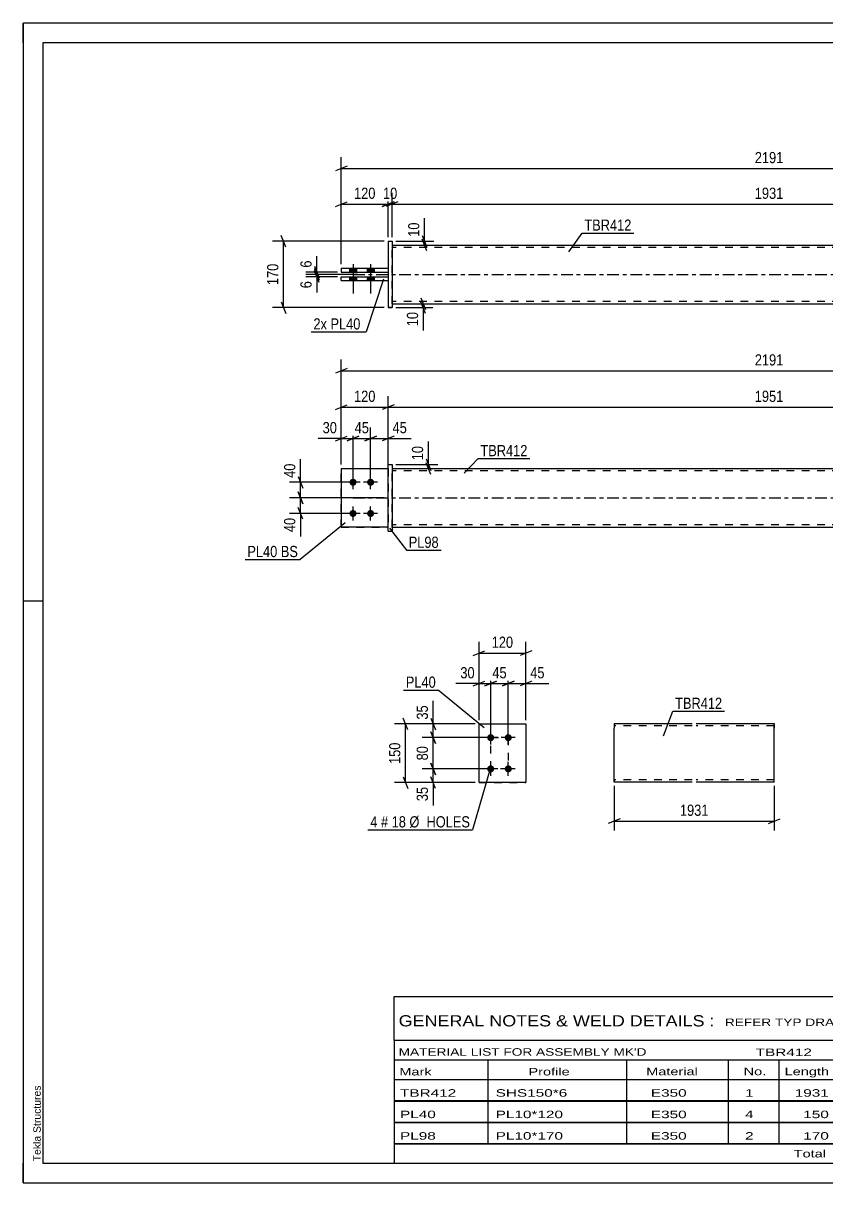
# Model space of a CAD drawing. Header units: millimetres. Extents: x 0 to 420, y 0 to 297.
# Drawn here: x 0 to 205.8, y 0 to 297 of the extents above; entities that cross this region are included whole.
import ezdxf

# ---------------------------------------------------------------- set-up
doc = ezdxf.new("R2010")
doc.units = ezdxf.units.MM
doc.linetypes.add('DXK_LINE_DOT2', pattern=[3.9198, 1.9599, -1.9599])
doc.linetypes.add('DXK_LINE_DOT3', pattern=[5.9187, 2.979, -0.9799, 0.9799, -0.9799])
doc.styles.add('Arial', font='ARIAL.TTF', dxfattribs={"height": 0.2})
doc.styles.add('Arial Narrow', font='ARIALN.TTF', dxfattribs={"height": 0.2})

# ---------------------------------------------------------------- blocks, each defined once
blk = doc.blocks.new('Unknown-580607337-1163')
at = {"color": 5, "linetype": 'Continuous'}
for p, q in [((420, 297), (0, 297)), ((0, 297), (0, 0)), ((0, 292), (0, 297)), ((415, 292), (5, 292)), ((5, 292), (5, 5)), ((5, 149), (0, 149)), ((0, 0), (0, 5)), ((5, 5), (415, 5)), ((0, 0), (420, 0))]:
    blk.add_line(p, q, dxfattribs=at)
at = {"color": 174, "linetype": 'Continuous', "style": 'Arial'}
blk.add_text('Tekla Structures', height=1.9102, rotation=90, dxfattribs=at).set_placement((4.5, 5.5))
blk = doc.blocks.new('Part-580607337-1762 - 1733')
at = {"color": 2, "linetype": 'Continuous'}
for p, q in [((81.47, 182.93), (93.47, 182.93)), ((81.47, 182.93), (81.47, 167.93)), ((93.47, 167.93), (81.47, 167.93)), ((81.47, 167.93), (81.47, 167.93))]:
    blk.add_line(p, q, dxfattribs=at)
at = {"color": 7, "linetype": 'DXK_LINE_DOT2'}
for p, q in [((81.47, 182.93), (93.47, 182.93)), ((93.47, 182.93), (93.47, 182.93)), ((93.47, 182.93), (93.47, 167.93)), ((81.47, 167.93), (93.47, 167.93))]:
    blk.add_line(p, q, dxfattribs=at)
blk = doc.blocks.new('Part-580607337-1754 - 1733')
at = {"color": 2, "linetype": 'Continuous'}
for p, q in [((94.47, 182.93), (287.57, 182.93)), ((94.47, 167.93), (287.57, 167.93))]:
    blk.add_line(p, q, dxfattribs=at)
at = {"color": 7, "linetype": 'DXK_LINE_DOT2'}
for p, q in [((94.47, 167.93), (94.47, 182.93)), ((287.57, 182.33), (94.47, 182.33)), ((287.57, 167.93), (287.57, 182.93)), ((287.57, 168.53), (94.47, 168.53))]:
    blk.add_line(p, q, dxfattribs=at)
at = {"color": 7, "linetype": 'DXK_LINE_DOT3'}
blk.add_line((84.47, 175.43), (297.57, 175.43), dxfattribs=at)
blk = doc.blocks.new('Bolt-580607337-1756 - 1733')
at = {"linetype": 'Continuous'}
for points in [[(84.47, 180.33), (84.66, 180.31), (84.83, 180.25), (85, 180.15), (85.14, 180.03), (85.25, 179.88), (85.32, 179.7), (85.36, 179.52), (85.36, 179.33), (85.32, 179.15), (85.25, 178.98), (85.14, 178.82), (85, 178.7), (84.83, 178.6), (84.66, 178.55), (84.47, 178.53), (84.28, 178.55), (84.1, 178.6), (83.94, 178.7), (83.8, 178.82), (83.69, 178.98), (83.61, 179.15), (83.57, 179.33), (83.57, 179.52), (83.61, 179.7), (83.69, 179.88), (83.8, 180.03), (83.94, 180.15), (84.1, 180.25), (84.28, 180.31)], [(88.97, 180.33), (89.16, 180.31), (89.33, 180.25), (89.5, 180.15), (89.64, 180.03), (89.75, 179.88), (89.82, 179.7), (89.86, 179.52), (89.86, 179.33), (89.82, 179.15), (89.75, 178.98), (89.64, 178.82), (89.5, 178.7), (89.33, 178.6), (89.16, 178.55), (88.97, 178.53), (88.78, 178.55), (88.6, 178.6), (88.44, 178.7), (88.3, 178.82), (88.19, 178.98), (88.11, 179.15), (88.07, 179.33), (88.07, 179.52), (88.11, 179.7), (88.19, 179.88), (88.3, 180.03), (88.44, 180.15), (88.6, 180.25), (88.78, 180.31)], [(84.47, 172.33), (84.66, 172.31), (84.83, 172.25), (85, 172.15), (85.14, 172.03), (85.25, 171.88), (85.32, 171.7), (85.36, 171.52), (85.36, 171.33), (85.32, 171.15), (85.25, 170.98), (85.14, 170.82), (85, 170.7), (84.83, 170.6), (84.66, 170.55), (84.47, 170.53), (84.28, 170.55), (84.1, 170.6), (83.94, 170.7), (83.8, 170.82), (83.69, 170.98), (83.61, 171.15), (83.57, 171.33), (83.57, 171.52), (83.61, 171.7), (83.69, 171.88), (83.8, 172.03), (83.94, 172.15), (84.1, 172.25), (84.28, 172.31)], [(88.97, 172.33), (89.16, 172.31), (89.33, 172.25), (89.5, 172.15), (89.64, 172.03), (89.75, 171.88), (89.82, 171.7), (89.86, 171.52), (89.86, 171.33), (89.82, 171.15), (89.75, 170.98), (89.64, 170.82), (89.5, 170.7), (89.33, 170.6), (89.16, 170.55), (88.97, 170.53), (88.78, 170.55), (88.6, 170.6), (88.44, 170.7), (88.3, 170.82), (88.19, 170.98), (88.11, 171.15), (88.07, 171.33), (88.07, 171.52), (88.11, 171.7), (88.19, 171.88), (88.3, 172.03), (88.44, 172.15), (88.6, 172.25), (88.78, 172.31)]]:
    blk.add_hatch(color=1, dxfattribs=at).paths.add_polyline_path(points)
at = {"color": 1, "linetype": 'Continuous'}
for p, q in [((84.47, 177.63), (84.47, 181.23)), ((88.97, 177.63), (88.97, 181.23)), ((86.27, 179.43), (82.67, 179.43)), ((90.77, 179.43), (87.17, 179.43)), ((84.47, 169.63), (84.47, 173.23)), ((88.97, 169.63), (88.97, 173.23)), ((86.27, 171.43), (82.67, 171.43)), ((90.77, 171.43), (87.17, 171.43))]:
    blk.add_line(p, q, dxfattribs=at)
blk = doc.blocks.new('Part-580607337-1767 - 1733')
at = {"color": 7, "linetype": 'DXK_LINE_DOT2'}
for p, q in [((81.47, 182.93), (93.47, 182.93)), ((81.47, 182.93), (93.47, 182.93)), ((81.47, 167.93), (81.47, 182.93)), ((93.47, 182.93), (93.47, 182.93)), ((93.47, 182.93), (93.47, 167.93)), ((81.47, 167.93), (93.47, 167.93)), ((93.47, 167.93), (81.47, 167.93)), ((81.47, 167.93), (81.47, 167.93))]:
    blk.add_line(p, q, dxfattribs=at)
blk = doc.blocks.new('Part-580607337-1772 - 1733')
at = {"color": 2, "linetype": 'Continuous'}
for p, q in [((93.47, 183.93), (94.47, 183.93)), ((93.47, 183.93), (94.47, 183.93)), ((93.47, 166.93), (93.47, 183.93)), ((94.47, 183.93), (94.47, 183.93)), ((94.47, 183.93), (94.47, 183.93)), ((94.47, 183.93), (94.47, 166.93)), ((93.47, 166.93), (94.47, 166.93))]:
    blk.add_line(p, q, dxfattribs=at)
at = {"color": 7, "linetype": 'DXK_LINE_DOT2'}
blk.add_line((93.47, 166.93), (94.47, 166.93), dxfattribs=at)
blk = doc.blocks.new('Part-580607337-1446 - 1390')
at = {"color": 2, "linetype": 'Continuous'}
for p, q in [((81.47, 234.26), (93.47, 234.26)), ((81.47, 234.26), (93.47, 234.26)), ((81.47, 234.26), (81.47, 233.26)), ((81.47, 233.26), (93.47, 233.26))]:
    blk.add_line(p, q, dxfattribs=at)
at = {"color": 7, "linetype": 'DXK_LINE_DOT2'}
for p, q in [((81.47, 234.26), (81.47, 234.26)), ((81.47, 234.26), (81.47, 234.26)), ((81.47, 233.26), (93.47, 233.26)), ((93.47, 234.26), (93.47, 233.26))]:
    blk.add_line(p, q, dxfattribs=at)
blk = doc.blocks.new('Bolt-580607337-1398 - 1390')
at = {"linetype": 'Continuous'}
for points in [[(83.57, 233.26), (85.37, 233.26), (85.37, 234.26), (83.57, 234.26)], [(83.57, 233.26), (85.37, 233.26), (85.37, 234.26), (83.57, 234.26)], [(83.57, 231.06), (85.37, 231.06), (85.37, 232.06), (83.57, 232.06)], [(83.57, 231.06), (85.37, 231.06), (85.37, 232.06), (83.57, 232.06)], [(88.07, 233.26), (89.87, 233.26), (89.87, 234.26), (88.07, 234.26)], [(88.07, 233.26), (89.87, 233.26), (89.87, 234.26), (88.07, 234.26)], [(88.07, 231.06), (89.87, 231.06), (89.87, 232.06), (88.07, 232.06)], [(88.07, 231.06), (89.87, 231.06), (89.87, 232.06), (88.07, 232.06)]]:
    blk.add_hatch(color=1, dxfattribs=at).paths.add_polyline_path(points)
at = {"color": 1, "linetype": 'Continuous'}
for p, q in [((84.47, 235.26), (84.47, 227.76)), ((84.47, 235.26), (84.47, 227.76)), ((88.97, 235.26), (88.97, 227.76)), ((88.97, 235.26), (88.97, 227.76)), ((83.57, 234.26), (83.57, 233.26)), ((83.57, 234.26), (83.57, 233.26)), ((83.57, 232.06), (83.57, 231.06)), ((83.57, 232.06), (83.57, 231.06)), ((85.37, 234.26), (85.37, 233.26)), ((85.37, 234.26), (85.37, 233.26)), ((85.37, 232.06), (85.37, 231.06)), ((85.37, 232.06), (85.37, 231.06)), ((88.07, 234.26), (88.07, 233.26)), ((88.07, 234.26), (88.07, 233.26)), ((88.07, 232.06), (88.07, 231.06)), ((88.07, 232.06), (88.07, 231.06)), ((89.87, 234.26), (89.87, 233.26)), ((89.87, 234.26), (89.87, 233.26)), ((89.87, 232.06), (89.87, 231.06)), ((89.87, 232.06), (89.87, 231.06))]:
    blk.add_line(p, q, dxfattribs=at)
blk = doc.blocks.new('Part-580607337-1441 - 1390')
at = {"color": 2, "linetype": 'Continuous'}
for p, q in [((81.47, 232.06), (93.47, 232.06)), ((81.47, 232.06), (93.47, 232.06)), ((81.47, 231.06), (81.47, 232.06)), ((81.47, 231.06), (93.47, 231.06))]:
    blk.add_line(p, q, dxfattribs=at)
at = {"color": 7, "linetype": 'DXK_LINE_DOT2'}
for p, q in [((81.47, 232.06), (81.47, 232.06)), ((81.47, 232.06), (81.47, 232.06)), ((93.47, 232.06), (93.47, 231.06)), ((81.47, 231.06), (93.47, 231.06))]:
    blk.add_line(p, q, dxfattribs=at)
blk = doc.blocks.new('Part-580607337-1425 - 1390')
at = {"color": 2, "linetype": 'Continuous'}
for p, q in [((94.47, 240.16), (287.57, 240.16)), ((94.47, 225.16), (287.57, 225.16))]:
    blk.add_line(p, q, dxfattribs=at)
at = {"color": 7, "linetype": 'DXK_LINE_DOT2'}
for p, q in [((94.47, 225.16), (94.47, 240.16)), ((287.57, 239.56), (94.47, 239.56)), ((287.57, 240.16), (287.57, 225.16)), ((287.57, 225.76), (94.47, 225.76))]:
    blk.add_line(p, q, dxfattribs=at)
at = {"color": 7, "linetype": 'DXK_LINE_DOT3'}
blk.add_line((84.47, 232.66), (297.57, 232.66), dxfattribs=at)
blk = doc.blocks.new('Part-580607337-1447 - 1390')
at = {"color": 2, "linetype": 'Continuous'}
for p, q in [((93.47, 241.16), (94.47, 241.16)), ((93.47, 241.16), (94.47, 241.16)), ((93.47, 241.16), (93.47, 224.16)), ((94.47, 241.16), (94.47, 241.16)), ((94.47, 241.16), (94.47, 224.16)), ((94.47, 224.16), (93.47, 224.16))]:
    blk.add_line(p, q, dxfattribs=at)
at = {"color": 7, "linetype": 'DXK_LINE_DOT2'}
for q in [(94.47, 224.16), (93.47, 224.16)]:
    blk.add_line((93.47, 224.16), q, dxfattribs=at)
blk = doc.blocks.new('Part-580607337-2111 - 2104')
at = {"color": 2, "linetype": 'Continuous'}
for p, q in [((116.73, 117.52), (128.73, 117.52)), ((116.73, 102.52), (116.73, 117.52)), ((128.73, 117.52), (128.73, 117.52)), ((128.73, 117.52), (128.73, 102.52)), ((128.73, 102.52), (116.73, 102.52)), ((116.73, 102.52), (116.73, 102.52))]:
    blk.add_line(p, q, dxfattribs=at)
at = {"color": 7, "linetype": 'DXK_LINE_DOT2'}
for p, q in [((116.73, 117.52), (128.73, 117.52)), ((116.73, 102.52), (128.73, 102.52)), ((116.73, 102.52), (116.73, 102.52))]:
    blk.add_line(p, q, dxfattribs=at)
blk = doc.blocks.new('Bolt-580607337-2144 - 2104')
at = {"linetype": 'Continuous'}
for points in [[(119.73, 113.12), (119.54, 113.14), (119.36, 113.19), (119.2, 113.29), (119.06, 113.41), (118.95, 113.57), (118.87, 113.74), (118.83, 113.92), (118.83, 114.11), (118.87, 114.29), (118.95, 114.47), (119.06, 114.62), (119.2, 114.74), (119.36, 114.84), (119.54, 114.9), (119.73, 114.92), (119.91, 114.9), (120.09, 114.84), (120.26, 114.74), (120.4, 114.62), (120.51, 114.47), (120.58, 114.29), (120.62, 114.11), (120.62, 113.92), (120.58, 113.74), (120.51, 113.57), (120.4, 113.41), (120.26, 113.29), (120.09, 113.19), (119.91, 113.14)], [(124.23, 113.12), (124.04, 113.14), (123.86, 113.19), (123.7, 113.29), (123.56, 113.41), (123.45, 113.57), (123.37, 113.74), (123.33, 113.92), (123.33, 114.11), (123.37, 114.29), (123.45, 114.47), (123.56, 114.62), (123.7, 114.74), (123.86, 114.84), (124.04, 114.9), (124.23, 114.92), (124.41, 114.9), (124.59, 114.84), (124.76, 114.74), (124.9, 114.62), (125.01, 114.47), (125.08, 114.29), (125.12, 114.11), (125.12, 113.92), (125.08, 113.74), (125.01, 113.57), (124.9, 113.41), (124.76, 113.29), (124.59, 113.19), (124.41, 113.14)], [(119.73, 105.12), (119.54, 105.14), (119.36, 105.19), (119.2, 105.29), (119.06, 105.41), (118.95, 105.57), (118.87, 105.74), (118.83, 105.92), (118.83, 106.11), (118.87, 106.29), (118.95, 106.47), (119.06, 106.62), (119.2, 106.74), (119.36, 106.84), (119.54, 106.9), (119.73, 106.92), (119.91, 106.9), (120.09, 106.84), (120.26, 106.74), (120.4, 106.62), (120.51, 106.47), (120.58, 106.29), (120.62, 106.11), (120.62, 105.92), (120.58, 105.74), (120.51, 105.57), (120.4, 105.41), (120.26, 105.29), (120.09, 105.19), (119.91, 105.14)], [(124.23, 105.12), (124.04, 105.14), (123.86, 105.19), (123.7, 105.29), (123.56, 105.41), (123.45, 105.57), (123.37, 105.74), (123.33, 105.92), (123.33, 106.11), (123.37, 106.29), (123.45, 106.47), (123.56, 106.62), (123.7, 106.74), (123.86, 106.84), (124.04, 106.9), (124.23, 106.92), (124.41, 106.9), (124.59, 106.84), (124.76, 106.74), (124.9, 106.62), (125.01, 106.47), (125.08, 106.29), (125.12, 106.11), (125.12, 105.92), (125.08, 105.74), (125.01, 105.57), (124.9, 105.41), (124.76, 105.29), (124.59, 105.19), (124.41, 105.14)]]:
    blk.add_hatch(color=1, dxfattribs=at).paths.add_polyline_path(points)
at = {"color": 1, "linetype": 'Continuous'}
for p, q in [((121.53, 114.02), (117.93, 114.02)), ((119.73, 112.22), (119.73, 115.82)), ((126.03, 114.02), (122.43, 114.02)), ((124.23, 112.22), (124.23, 115.82)), ((119.73, 104.22), (119.73, 107.82)), ((124.23, 104.22), (124.23, 107.82)), ((121.53, 106.02), (117.93, 106.02)), ((126.03, 106.02), (122.43, 106.02))]:
    blk.add_line(p, q, dxfattribs=at)
blk = doc.blocks.new('Part-580607337-2299 - 2293')
at = {"color": 2, "linetype": 'Continuous'}
for p, q in [((151.35, 117.64), (151.35, 116.44)), ((151.35, 117.64), (171.35, 117.64)), ((151.35, 103.38), (151.35, 116.44)), ((172.35, 117.64), (192.35, 117.64)), ((192.35, 117.64), (192.35, 117.55)), ((192.35, 117.55), (192.35, 116.44)), ((192.35, 102.64), (192.35, 116.44)), ((151.35, 102.73), (151.35, 103.38)), ((151.35, 102.64), (151.35, 102.73)), ((171.35, 102.64), (151.35, 102.64)), ((192.35, 102.64), (172.35, 102.64))]:
    blk.add_line(p, q, dxfattribs=at)
at = {"color": 7, "linetype": 'DXK_LINE_DOT2'}
for p, q in [((171.35, 117.04), (151.35, 117.04)), ((192.35, 117.04), (172.35, 117.04)), ((192.35, 116.44), (192.35, 117.29)), ((151.35, 103.38), (151.35, 102.99)), ((151.35, 103.24), (151.35, 103.28)), ((171.35, 103.24), (151.35, 103.24)), ((192.35, 103.24), (172.35, 103.24)), ((192.35, 103.24), (192.35, 103.28))]:
    blk.add_line(p, q, dxfattribs=at)
blk = doc.blocks.new('Rectangle-580607337-2254 - 2104')
at = {"color": 1, "linetype": 'DXK_LINE_DOT2'}
blk.add_lwpolyline([(119.73, 114.02), (124.23, 114.02), (124.23, 106.02), (119.73, 106.02), (119.73, 114.02)], close=True, dxfattribs=at)
blk = doc.blocks.new('StraightDimension-580607337-1802 - 1733')
at = {"color": 7, "linetype": 'Continuous'}
for p, q in [((81.47, 183.93), (81.47, 193.48)), ((84.47, 180.43), (84.47, 193.48)), ((79.97, 190.03), (82.97, 191.23)), ((81.47, 190.63), (84.47, 190.63)), ((85.97, 191.23), (82.97, 190.03))]:
    blk.add_line(p, q, dxfattribs=at)
at = {"color": 0}
blk.add_wipeout([(80.94, 191.38), (80.94, 195.58), (76.09, 195.58), (76.09, 191.38)], dxfattribs=at)
at = {"color": 7, "linetype": 'Continuous'}
blk.add_line((81.47, 190.63), (75.56, 190.63), dxfattribs=at)
blk.add_line((81.47, 190.63), (75.56, 190.63), dxfattribs=at)
at = {"color": 3, "style": 'Arial Narrow'}
blk.add_text('30', height=2.863, dxfattribs=at).set_placement((76.69, 191.98))
blk = doc.blocks.new('StraightDimension-580607337-1819 - 1733')
at = {"color": 7, "linetype": 'Continuous'}
for p, q in [((84.47, 180.43), (84.47, 193.48)), ((88.97, 180.43), (88.97, 193.48)), ((82.97, 190.03), (85.97, 191.23)), ((84.47, 190.63), (88.97, 190.63)), ((90.47, 191.23), (87.47, 190.03))]:
    blk.add_line(p, q, dxfattribs=at)
at = {"color": 0}
blk.add_wipeout([(89.15, 191.38), (89.15, 195.58), (84.29, 195.58), (84.29, 191.38)], dxfattribs=at)
at = {"color": 3, "style": 'Arial Narrow'}
blk.add_text('45', height=2.863, dxfattribs=at).set_placement((84.89, 191.98))
blk = doc.blocks.new('StraightDimension-580607337-1793 - 1733')
at = {"color": 7, "linetype": 'Continuous'}
for p, q in [((103.17, 185.43), (104.37, 182.43)), ((104.37, 181.43), (103.17, 184.43)), ((95.47, 183.93), (106.17, 183.93)), ((95.47, 182.93), (106.17, 182.93)), ((103.77, 182.93), (103.77, 183.93))]:
    blk.add_line(p, q, dxfattribs=at)
at = {"color": 0}
blk.add_wipeout([(103.02, 189.31), (98.82, 189.31), (98.82, 184.45), (103.02, 184.45)], dxfattribs=at)
at = {"color": 7, "linetype": 'Continuous'}
blk.add_line((103.77, 183.93), (103.77, 189.83), dxfattribs=at)
blk.add_line((103.77, 183.93), (103.77, 189.83), dxfattribs=at)
at = {"color": 3, "style": 'Arial Narrow'}
blk.add_text('10', height=2.863, rotation=90.0002, dxfattribs=at).set_placement((102.42, 185.05))
blk = doc.blocks.new('StraightDimension-580607337-1832 - 1733')
at = {"color": 7, "linetype": 'Continuous'}
for p, q in [((88.97, 180.43), (88.97, 193.48)), ((93.47, 183.93), (93.47, 193.48)), ((87.47, 190.03), (90.47, 191.23)), ((88.97, 190.63), (93.47, 190.63)), ((94.97, 191.23), (91.97, 190.03))]:
    blk.add_line(p, q, dxfattribs=at)
at = {"color": 0}
blk.add_wipeout([(98.85, 191.38), (98.85, 195.58), (93.99, 195.58), (93.99, 191.38)], dxfattribs=at)
at = {"color": 7, "linetype": 'Continuous'}
blk.add_line((93.47, 190.63), (99.37, 190.63), dxfattribs=at)
blk.add_line((93.47, 190.63), (99.37, 190.63), dxfattribs=at)
at = {"color": 3, "style": 'Arial Narrow'}
blk.add_text('45', height=2.863, dxfattribs=at).set_placement((94.59, 191.98))
blk = doc.blocks.new('StraightDimension-580607337-1849 - 1733')
at = {"color": 7, "linetype": 'Continuous'}
for p, q in [((92.47, 175.43), (68.18, 175.43)), ((70.43, 176.93), (71.63, 173.93)), ((71.03, 171.43), (71.03, 175.43)), ((71.63, 169.93), (70.43, 172.93)), ((83.47, 171.43), (68.18, 171.43))]:
    blk.add_line(p, q, dxfattribs=at)
at = {"color": 0}
blk.add_wipeout([(70.28, 170.9), (66.08, 170.9), (66.08, 166.05), (70.28, 166.05)], dxfattribs=at)
at = {"color": 7, "linetype": 'Continuous'}
blk.add_line((71.03, 171.43), (71.03, 165.52), dxfattribs=at)
blk.add_line((71.03, 171.43), (71.03, 165.52), dxfattribs=at)
at = {"color": 3, "style": 'Arial Narrow'}
blk.add_text('40', height=2.863, rotation=90.0002, dxfattribs=at).set_placement((69.68, 166.65))
blk = doc.blocks.new('StraightDimension-580607337-1858 - 1733')
at = {"color": 7, "linetype": 'Continuous'}
for p, q in [((83.47, 179.43), (68.18, 179.43)), ((70.43, 180.93), (71.63, 177.93)), ((71.03, 175.43), (71.03, 179.43)), ((92.47, 175.43), (68.18, 175.43)), ((71.63, 173.93), (70.43, 176.93))]:
    blk.add_line(p, q, dxfattribs=at)
at = {"color": 0}
blk.add_wipeout([(70.28, 184.81), (66.08, 184.81), (66.08, 179.95), (70.28, 179.95)], dxfattribs=at)
at = {"color": 7, "linetype": 'Continuous'}
blk.add_line((71.03, 179.43), (71.03, 185.33), dxfattribs=at)
blk.add_line((71.03, 179.43), (71.03, 185.33), dxfattribs=at)
at = {"color": 3, "style": 'Arial Narrow'}
blk.add_text('40', height=2.863, rotation=90.0002, dxfattribs=at).set_placement((69.68, 180.55))
blk = doc.blocks.new('StraightDimension-580607337-1868 - 1733')
at = {"color": 7, "linetype": 'Continuous'}
for p, q in [((79.97, 198.06), (82.97, 199.26)), ((81.47, 183.93), (81.47, 201.51)), ((94.97, 199.26), (91.97, 198.06)), ((93.47, 183.93), (93.47, 201.51)), ((81.47, 198.66), (93.47, 198.66))]:
    blk.add_line(p, q, dxfattribs=at)
at = {"color": 0}
blk.add_wipeout([(90.81, 199.41), (90.81, 203.61), (84.13, 203.61), (84.13, 199.41)], dxfattribs=at)
at = {"color": 3, "style": 'Arial Narrow'}
blk.add_text('120', height=2.863, dxfattribs=at).set_placement((84.73, 200.01))
blk = doc.blocks.new('StraightDimension-580607337-1887 - 1733')
at = {"color": 7, "linetype": 'Continuous'}
for p, q in [((94.97, 199.26), (91.97, 198.06)), ((93.47, 183.93), (93.47, 201.51)), ((287.07, 198.06), (290.07, 199.26)), ((288.57, 183.93), (288.57, 201.51)), ((93.47, 198.66), (288.57, 198.66))]:
    blk.add_line(p, q, dxfattribs=at)
at = {"color": 0}
blk.add_wipeout([(195.27, 199.41), (195.27, 203.61), (186.76, 203.61), (186.76, 199.41)], dxfattribs=at)
at = {"color": 3, "style": 'Arial Narrow'}
blk.add_text('1951', height=2.863, dxfattribs=at).set_placement((187.36, 200.01))
blk = doc.blocks.new('StraightDimension-580607337-1945 - 1733')
at = {"color": 7, "linetype": 'Continuous'}
for p, q in [((82.97, 208.58), (79.97, 207.38)), ((81.47, 183.93), (81.47, 210.83)), ((81.47, 207.98), (300.57, 207.98)), ((299.07, 207.38), (302.07, 208.58)), ((300.57, 183.93), (300.57, 210.83))]:
    blk.add_line(p, q, dxfattribs=at)
at = {"color": 0}
blk.add_wipeout([(195.27, 208.73), (195.27, 212.93), (186.76, 212.93), (186.76, 208.73)], dxfattribs=at)
at = {"color": 3, "style": 'Arial Narrow'}
blk.add_text('2191', height=2.863, dxfattribs=at).set_placement((187.36, 209.33))
blk = doc.blocks.new('StraightDimension-580607337-1664 - 1390')
at = {"color": 7, "linetype": 'Continuous'}
for p, q in [((81.47, 235.26), (81.47, 253.51)), ((93.47, 242.16), (93.47, 253.51)), ((79.97, 250.06), (82.97, 251.26)), ((81.47, 250.66), (93.47, 250.66)), ((94.97, 251.26), (91.97, 250.06))]:
    blk.add_line(p, q, dxfattribs=at)
at = {"color": 0}
blk.add_wipeout([(90.81, 251.41), (90.81, 255.61), (84.13, 255.61), (84.13, 251.41)], dxfattribs=at)
at = {"color": 3, "style": 'Arial Narrow'}
blk.add_text('120', height=2.863, dxfattribs=at).set_placement((84.73, 252.01))
blk = doc.blocks.new('StraightDimension-580607337-1654 - 1390')
at = {"color": 7, "linetype": 'Continuous'}
for p, q in [((93.47, 242.16), (93.47, 253.51)), ((94.47, 242.16), (94.47, 253.51)), ((91.97, 250.06), (94.97, 251.26)), ((95.97, 251.26), (92.97, 250.06)), ((93.47, 250.66), (94.47, 250.66))]:
    blk.add_line(p, q, dxfattribs=at)
at = {"color": 0}
blk.add_wipeout([(96.4, 251.41), (96.4, 255.61), (91.54, 255.61), (91.54, 251.41)], dxfattribs=at)
at = {"color": 3, "style": 'Arial Narrow'}
blk.add_text('10', height=2.863, dxfattribs=at).set_placement((92.14, 252.01))
blk = doc.blocks.new('StraightDimension-580607337-1488 - 1390')
at = {"color": 7, "linetype": 'Continuous'}
for p, q in [((101.87, 226.66), (103.07, 223.66)), ((95.47, 225.16), (104.87, 225.16)), ((95.47, 224.16), (104.87, 224.16)), ((103.07, 222.66), (101.87, 225.66)), ((102.47, 224.16), (102.47, 225.16))]:
    blk.add_line(p, q, dxfattribs=at)
at = {"color": 0}
blk.add_wipeout([(101.72, 223.64), (97.52, 223.64), (97.52, 218.78), (101.72, 218.78)], dxfattribs=at)
at = {"color": 7, "linetype": 'Continuous'}
blk.add_line((102.47, 224.16), (102.47, 218.26), dxfattribs=at)
blk.add_line((102.47, 224.16), (102.47, 218.26), dxfattribs=at)
at = {"color": 3, "style": 'Arial Narrow'}
blk.add_text('10', height=2.863, rotation=90.0002, dxfattribs=at).set_placement((101.12, 219.38))
blk = doc.blocks.new('StraightDimension-580607337-1498 - 1390')
at = {"color": 7, "linetype": 'Continuous'}
for p, q in [((95.47, 241.16), (105.2, 241.16)), ((102.2, 242.66), (103.4, 239.66)), ((103.4, 238.66), (102.2, 241.66)), ((102.8, 240.16), (102.8, 241.16)), ((95.47, 240.16), (105.2, 240.16))]:
    blk.add_line(p, q, dxfattribs=at)
at = {"color": 0}
blk.add_wipeout([(102.05, 246.54), (97.85, 246.54), (97.85, 241.69), (102.05, 241.69)], dxfattribs=at)
at = {"color": 7, "linetype": 'Continuous'}
blk.add_line((102.8, 241.16), (102.8, 247.07), dxfattribs=at)
blk.add_line((102.8, 241.16), (102.8, 247.07), dxfattribs=at)
at = {"color": 3, "style": 'Arial Narrow'}
blk.add_text('10', height=2.863, rotation=90.0002, dxfattribs=at).set_placement((101.45, 242.29))
blk = doc.blocks.new('StraightDimension-580607337-1583 - 1390')
at = {"color": 7, "linetype": 'Continuous'}
for p, q in [((85.72, 232.66), (72.35, 232.66)), ((80.47, 232.06), (72.35, 232.06)), ((74.6, 234.16), (75.8, 231.16)), ((75.8, 230.56), (74.6, 233.56)), ((75.2, 232.06), (75.2, 232.66))]:
    blk.add_line(p, q, dxfattribs=at)
at = {"color": 0}
blk.add_wipeout([(74.45, 231.54), (70.25, 231.54), (70.25, 228.51), (74.45, 228.51)], dxfattribs=at)
at = {"color": 7, "linetype": 'Continuous'}
blk.add_line((75.2, 232.06), (75.2, 227.99), dxfattribs=at)
blk.add_line((75.2, 232.06), (75.2, 227.99), dxfattribs=at)
at = {"color": 3, "style": 'Arial Narrow'}
blk.add_text('6', height=2.86, rotation=90.0002, dxfattribs=at).set_placement((73.85, 229.11))
blk = doc.blocks.new('StraightDimension-580607337-1595 - 1390')
at = {"color": 7, "linetype": 'Continuous'}
for p, q in [((74.6, 234.76), (75.8, 231.76)), ((80.47, 233.26), (72.35, 233.26)), ((85.72, 232.66), (72.35, 232.66)), ((75.8, 231.16), (74.6, 234.16)), ((75.2, 232.66), (75.2, 233.26))]:
    blk.add_line(p, q, dxfattribs=at)
at = {"color": 0}
blk.add_wipeout([(74.45, 236.82), (70.25, 236.82), (70.25, 233.79), (74.45, 233.79)], dxfattribs=at)
at = {"color": 7, "linetype": 'Continuous'}
blk.add_line((75.2, 233.26), (75.2, 237.34), dxfattribs=at)
blk.add_line((75.2, 233.26), (75.2, 237.34), dxfattribs=at)
at = {"color": 3, "style": 'Arial Narrow'}
blk.add_text('6', height=2.86, rotation=90.0002, dxfattribs=at).set_placement((73.85, 234.39))
blk = doc.blocks.new('StraightDimension-580607337-1624 - 1390')
at = {"color": 7, "linetype": 'Continuous'}
for p, q in [((94.47, 242.16), (94.47, 253.51)), ((287.57, 242.16), (287.57, 253.51)), ((95.97, 251.26), (92.97, 250.06)), ((94.47, 250.66), (287.57, 250.66)), ((286.07, 250.06), (289.07, 251.26))]:
    blk.add_line(p, q, dxfattribs=at)
at = {"color": 0}
blk.add_wipeout([(195.27, 251.41), (195.27, 255.61), (186.76, 255.61), (186.76, 251.41)], dxfattribs=at)
at = {"color": 3, "style": 'Arial Narrow'}
blk.add_text('1931', height=2.863, dxfattribs=at).set_placement((187.36, 252.01))
blk = doc.blocks.new('StraightDimension-580607337-1675 - 1390')
at = {"color": 7, "linetype": 'Continuous'}
for p, q in [((81.47, 235.26), (81.47, 262.65)), ((300.57, 235.26), (300.57, 262.65)), ((82.97, 260.4), (79.97, 259.2)), ((81.47, 259.8), (300.57, 259.8)), ((299.07, 259.2), (302.07, 260.4))]:
    blk.add_line(p, q, dxfattribs=at)
at = {"color": 0}
blk.add_wipeout([(195.27, 260.55), (195.27, 264.75), (186.76, 264.75), (186.76, 260.55)], dxfattribs=at)
at = {"color": 3, "style": 'Arial Narrow'}
blk.add_text('2191', height=2.863, dxfattribs=at).set_placement((187.36, 261.15))
blk = doc.blocks.new('StraightDimension-580607337-1686 - 1390')
at = {"color": 7, "linetype": 'Continuous'}
for p, q in [((92.47, 241.16), (63.84, 241.16)), ((67.29, 239.66), (66.09, 242.66)), ((66.69, 224.16), (66.69, 241.16)), ((92.47, 224.16), (63.84, 224.16)), ((66.09, 225.66), (67.29, 222.66))]:
    blk.add_line(p, q, dxfattribs=at)
at = {"color": 0}
blk.add_wipeout([(65.94, 236), (61.74, 236), (61.74, 229.32), (65.94, 229.32)], dxfattribs=at)
at = {"color": 3, "style": 'Arial Narrow'}
blk.add_text('170', height=2.863, rotation=90.0002, dxfattribs=at).set_placement((65.34, 229.92))
blk = doc.blocks.new('StraightDimension-580607337-2147 - 2104')
at = {"color": 7, "linetype": 'Continuous'}
for p, q in [((104.39, 107.52), (105.59, 104.52)), ((118.73, 106.02), (102.14, 106.02)), ((105.59, 101.02), (104.39, 104.02)), ((104.99, 102.52), (104.99, 106.02)), ((115.73, 102.52), (102.14, 102.52))]:
    blk.add_line(p, q, dxfattribs=at)
at = {"color": 0}
blk.add_wipeout([(104.24, 101.99), (100.04, 101.99), (100.04, 97.14), (104.24, 97.14)], dxfattribs=at)
at = {"color": 7, "linetype": 'Continuous'}
blk.add_line((104.99, 102.52), (104.99, 96.61), dxfattribs=at)
blk.add_line((104.99, 102.52), (104.99, 96.61), dxfattribs=at)
at = {"color": 3, "style": 'Arial Narrow'}
blk.add_text('35', height=2.863, rotation=90.0002, dxfattribs=at).set_placement((103.64, 97.74))
blk = doc.blocks.new('StraightDimension-580607337-2224 - 2104')
at = {"color": 7, "linetype": 'Continuous'}
for p, q in [((124.23, 115.02), (124.23, 130.71)), ((128.73, 118.52), (128.73, 130.71)), ((122.73, 127.26), (125.73, 128.46)), ((124.23, 127.86), (128.73, 127.86)), ((130.23, 128.46), (127.23, 127.26))]:
    blk.add_line(p, q, dxfattribs=at)
at = {"color": 0}
blk.add_wipeout([(134.11, 128.61), (134.11, 132.81), (129.25, 132.81), (129.25, 128.61)], dxfattribs=at)
at = {"color": 7, "linetype": 'Continuous'}
blk.add_line((128.73, 127.86), (134.63, 127.86), dxfattribs=at)
blk.add_line((128.73, 127.86), (134.63, 127.86), dxfattribs=at)
at = {"color": 3, "style": 'Arial Narrow'}
blk.add_text('45', height=2.863, dxfattribs=at).set_placement((129.85, 129.21))
blk = doc.blocks.new('StraightDimension-580607337-2160 - 2104')
at = {"color": 7, "linetype": 'Continuous'}
for p, q in [((118.73, 114.02), (102.14, 114.02)), ((104.39, 115.52), (105.59, 112.52)), ((104.99, 106.02), (104.99, 114.02)), ((105.59, 104.52), (104.39, 107.52)), ((118.73, 106.02), (102.14, 106.02))]:
    blk.add_line(p, q, dxfattribs=at)
at = {"color": 0}
blk.add_wipeout([(104.24, 112.44), (100.04, 112.44), (100.04, 107.59), (104.24, 107.59)], dxfattribs=at)
at = {"color": 3, "style": 'Arial Narrow'}
blk.add_text('80', height=2.863, rotation=90.0002, dxfattribs=at).set_placement((103.64, 108.19))
blk = doc.blocks.new('StraightDimension-580607337-2170 - 2104')
at = {"color": 7, "linetype": 'Continuous'}
for p, q in [((104.39, 119.02), (105.59, 116.02)), ((115.73, 117.52), (102.14, 117.52)), ((104.99, 114.02), (104.99, 117.52)), ((118.73, 114.02), (102.14, 114.02)), ((105.59, 112.52), (104.39, 115.52))]:
    blk.add_line(p, q, dxfattribs=at)
at = {"color": 0}
blk.add_wipeout([(104.24, 122.9), (100.04, 122.9), (100.04, 118.04), (104.24, 118.04)], dxfattribs=at)
at = {"color": 7, "linetype": 'Continuous'}
blk.add_line((104.99, 117.52), (104.99, 123.42), dxfattribs=at)
blk.add_line((104.99, 117.52), (104.99, 123.42), dxfattribs=at)
at = {"color": 3, "style": 'Arial Narrow'}
blk.add_text('35', height=2.863, rotation=90.0002, dxfattribs=at).set_placement((103.64, 118.64))
blk = doc.blocks.new('StraightDimension-580607337-2184 - 2104')
at = {"color": 7, "linetype": 'Continuous'}
for p, q in [((98.53, 116.02), (97.33, 119.02)), ((115.73, 117.52), (95.08, 117.52)), ((97.93, 102.52), (97.93, 117.52)), ((97.33, 104.02), (98.53, 101.02)), ((115.73, 102.52), (95.08, 102.52))]:
    blk.add_line(p, q, dxfattribs=at)
at = {"color": 0}
blk.add_wipeout([(97.18, 113.36), (92.98, 113.36), (92.98, 106.67), (97.18, 106.67)], dxfattribs=at)
at = {"color": 3, "style": 'Arial Narrow'}
blk.add_text('150', height=2.863, rotation=90.0002, dxfattribs=at).set_placement((96.58, 107.27))
blk = doc.blocks.new('StraightDimension-580607337-2201 - 2104')
at = {"color": 7, "linetype": 'Continuous'}
for p, q in [((116.73, 118.52), (116.73, 130.71)), ((119.73, 115.02), (119.73, 130.71)), ((115.23, 127.26), (118.23, 128.46)), ((116.73, 127.86), (119.73, 127.86)), ((121.23, 128.46), (118.23, 127.26))]:
    blk.add_line(p, q, dxfattribs=at)
at = {"color": 0}
blk.add_wipeout([(116.2, 128.61), (116.2, 132.81), (111.35, 132.81), (111.35, 128.61)], dxfattribs=at)
at = {"color": 7, "linetype": 'Continuous'}
blk.add_line((116.73, 127.86), (110.82, 127.86), dxfattribs=at)
blk.add_line((116.73, 127.86), (110.82, 127.86), dxfattribs=at)
at = {"color": 3, "style": 'Arial Narrow'}
blk.add_text('30', height=2.863, dxfattribs=at).set_placement((111.95, 129.21))
blk = doc.blocks.new('StraightDimension-580607337-2214 - 2104')
at = {"color": 7, "linetype": 'Continuous'}
for p, q in [((119.73, 115.02), (119.73, 130.71)), ((124.23, 115.02), (124.23, 130.71)), ((118.23, 127.26), (121.23, 128.46)), ((119.73, 127.86), (124.23, 127.86)), ((125.73, 128.46), (122.73, 127.26))]:
    blk.add_line(p, q, dxfattribs=at)
at = {"color": 0}
blk.add_wipeout([(124.4, 128.61), (124.4, 132.81), (119.55, 132.81), (119.55, 128.61)], dxfattribs=at)
at = {"color": 3, "style": 'Arial Narrow'}
blk.add_text('45', height=2.863, dxfattribs=at).set_placement((120.15, 129.21))
blk = doc.blocks.new('StraightDimension-580607337-2238 - 2104')
at = {"color": 7, "linetype": 'Continuous'}
for p, q in [((116.73, 118.52), (116.73, 138.52)), ((128.73, 118.52), (128.73, 138.52)), ((115.23, 135.07), (118.23, 136.27)), ((116.73, 135.67), (128.73, 135.67)), ((130.23, 136.27), (127.23, 135.07))]:
    blk.add_line(p, q, dxfattribs=at)
at = {"color": 0}
blk.add_wipeout([(126.07, 136.42), (126.07, 140.62), (119.38, 140.62), (119.38, 136.42)], dxfattribs=at)
at = {"color": 3, "style": 'Arial Narrow'}
blk.add_text('120', height=2.863, dxfattribs=at).set_placement((119.98, 137.02))
blk = doc.blocks.new('StraightDimension-580607337-2303 - 2293')
at = {"color": 7, "linetype": 'Continuous'}
for p, q in [((151.35, 101.64), (151.35, 90.24)), ((192.35, 101.64), (192.35, 90.24)), ((152.85, 93.24), (149.85, 92.04)), ((151.35, 92.64), (192.35, 92.64)), ((190.85, 92.04), (193.85, 93.24))]:
    blk.add_line(p, q, dxfattribs=at)
at = {"color": 0}
blk.add_wipeout([(176.1, 93.39), (176.1, 97.59), (167.59, 97.59), (167.59, 93.39)], dxfattribs=at)
at = {"color": 3, "style": 'Arial Narrow'}
blk.add_text('1931', height=2.863, dxfattribs=at).set_placement((168.19, 93.99))
blk = doc.blocks.new('Unknown-580607337-4221')
at = {"color": 7, "linetype": 'Continuous'}
for p, q in [((95, 47.75), (255, 47.75)), ((95, 36.5), (95, 47.75)), ((255, 47.75), (255, 36.5)), ((95, 36.5), (255, 36.5)), ((95, 36.5), (95, 31.5)), ((255, 36.5), (255, 31.5)), ((95, 31.5), (255, 31.5)), ((95, 31.5), (95, 26.5)), ((119, 31.5), (119, 26.5)), ((154.5, 31.5), (154.5, 26.5)), ((180.5, 31.5), (180.5, 26.5)), ((193.5, 31.5), (193.5, 26.5)), ((211, 31.5), (211, 26.5)), ((233, 31.5), (233, 26.5)), ((255, 31.5), (255, 26.5)), ((95, 26.5), (255, 26.5)), ((95, 26.45), (95, 21.05)), ((95, 26.45), (255, 26.45)), ((119, 26.5), (119, 21)), ((154.5, 26.5), (154.5, 21)), ((180.5, 26.5), (180.5, 21)), ((193.5, 26.5), (193.5, 21)), ((211, 26.5), (211, 21)), ((233, 26.5), (233, 21)), ((255, 26.45), (255, 21.05)), ((95, 21.05), (255, 21.05)), ((95, 20.95), (95, 15.55)), ((95, 20.95), (255, 20.95)), ((119, 21), (119, 15.5)), ((154.5, 21), (154.5, 15.5)), ((180.5, 21), (180.5, 15.5)), ((193.5, 21), (193.5, 15.5)), ((211, 21), (211, 15.5)), ((233, 21), (233, 15.5)), ((255, 20.95), (255, 15.55)), ((95, 15.55), (255, 15.55)), ((95, 15.45), (95, 10.05)), ((95, 15.45), (255, 15.45)), ((119, 15.5), (119, 10)), ((154.5, 15.5), (154.5, 10)), ((180.5, 15.5), (180.5, 10)), ((193.5, 15.5), (193.5, 10)), ((211, 15.5), (211, 10)), ((233, 15.5), (233, 10)), ((255, 15.45), (255, 10.05)), ((95, 10.05), (255, 10.05)), ((95, 10), (255, 10)), ((95, 10), (95, 5)), ((211, 10), (211, 5)), ((233, 10), (233, 5)), ((255, 10), (255, 5)), ((95, 5), (255, 5))]:
    blk.add_line(p, q, dxfattribs=at)
at = {"color": 7, "style": 'Arial Narrow'}
for s, height, width, p in [('GENERAL NOTES & WELD DETAILS :', 2.8633, 1.4, (96.15, 40.06)), ('REFER TYP DRAWING TYP-01', 1.9089, 1.6, (179.7, 40.16)), ("MATERIAL LIST FOR ASSEMBLY MK'D", 1.9089, 1.6, (96.15, 32.56)), ('TBR412', 1.909, 1.794707, (187.59, 32.47)), ('2', 1.91, 1.794707, (217.08, 32.56)), ('No. Required', 1.9089, 1.6, (226.41, 32.56)), ('Mark', 1.909, 1.7, (96.34, 27.5)), ('Profile', 1.909, 1.7, (129.41, 27.5)), ('Material', 1.909, 1.7, (159.54, 27.56)), ('No.', 1.909, 1.7, (184.5, 27.56)), ('Length', 1.909, 1.7, (195, 27.56)), ('Area', 1.909, 1.7, (217.5, 27.56)), ('Weight', 1.909, 1.7, (237, 27.56))]:
    blk.add_text(s, height=height, dxfattribs=dict(at, width=width)).set_placement(p)
at = {"color": 7, "linetype": 'Continuous', "style": 'Arial Narrow'}
for s, height, width, p in [('TBR412', 1.909, 1.794707, (96.5, 22.06)), ('SHS150*6', 1.909, 1.794707, (121, 22.06)), ('E350', 1.909, 1.794707, (160.74, 22.06)), ('1', 1.91, 1.794707, (184.86, 22.06)), ('1931', 1.909, 1.794707, (197.58, 22.06)), ('1.2', 1.909, 1.794707, (221.32, 22.06)), ('52.4', 1.909, 1.794707, (240.14, 22.06)), ('PL40', 1.909, 1.794707, (96.5, 16.56)), ('PL10*120', 1.909, 1.794707, (121, 16.56)), ('E350', 1.909, 1.794707, (160.74, 16.56)), ('4', 1.91, 1.794707, (184.86, 16.56)), ('150', 1.909, 1.794707, (199.77, 16.56)), ('0.0', 1.909, 1.794707, (221.32, 16.56)), ('5.7', 1.909, 1.794707, (242.33, 16.56)), ('PL98', 1.909, 1.794707, (96.5, 11.06)), ('PL10*170', 1.909, 1.794707, (121, 11.06)), ('E350', 1.909, 1.794707, (160.74, 11.06)), ('2', 1.91, 1.794707, (184.86, 11.06)), ('170', 1.909, 1.794707, (199.77, 11.06)), ('0.1', 1.909, 1.794707, (221.32, 11.06)), ('4.5', 1.909, 1.794707, (242.33, 11.06)), ('Total', 1.909, 1.7, (197.33, 6.5)), ('1.5', 1.909, 1.794707, (220.83, 6.5)), ('62.6', 1.909, 1.794707, (240.14, 6.5))]:
    blk.add_text(s, height=height, dxfattribs=dict(at, width=width)).set_placement(p)
blk = doc.blocks.new('Mark-580607337-1750 - 1733')
at = {"color": 0}
blk.add_wipeout([(129.15, 186.1), (129.15, 189.1), (117.09, 189.1), (117.09, 186.1)], dxfattribs=at)
blk.add_wipeout([(129.15, 186.1), (129.15, 189.1), (117.09, 189.1), (117.09, 186.1)], dxfattribs=at)
at = {"color": 30, "linetype": 'Continuous'}
for p, q in [((112.89, 181.76), (116.49, 185.5)), ((116.49, 185.5), (129.75, 185.5))]:
    blk.add_line(p, q, dxfattribs=at)
at = {"color": 3, "style": 'Arial Narrow'}
blk.add_text('TBR412', height=2.863, dxfattribs=at).set_placement((117.09, 186.1))
blk = doc.blocks.new('Mark-580607337-1768 - 1733')
at = {"color": 0}
blk.add_wipeout([(106.4, 162.63), (106.4, 165.63), (98.73, 165.63), (98.73, 162.63)], dxfattribs=at)
blk.add_wipeout([(106.4, 162.63), (106.4, 165.63), (98.73, 165.63), (98.73, 162.63)], dxfattribs=at)
at = {"color": 30, "linetype": 'Continuous'}
for p, q in [((93.82, 167.69), (98.13, 162.03)), ((98.13, 162.03), (107, 162.03))]:
    blk.add_line(p, q, dxfattribs=at)
at = {"color": 3, "style": 'Arial Narrow'}
blk.add_text('PL98', height=2.863, dxfattribs=at).set_placement((98.73, 162.63))
blk = doc.blocks.new('MarkSet-580607337-2026 - 1733')
at = {"color": 0}
blk.add_wipeout([(65.08, 160.26), (65.08, 163.26), (57.41, 163.26), (57.41, 160.26)], dxfattribs=at)
blk.add_wipeout([(65.08, 160.26), (65.08, 163.26), (57.41, 163.26), (57.41, 160.26)], dxfattribs=at)
blk.add_wipeout([(70.37, 160.26), (70.37, 163.26), (65.98, 163.26), (65.98, 160.26)], dxfattribs=at)
blk.add_wipeout([(70.37, 160.26), (70.37, 163.26), (65.98, 163.26), (65.98, 160.26)], dxfattribs=at)
at = {"color": 30, "linetype": 'Continuous'}
for p in [(82.43, 169.03), (56.81, 159.66)]:
    blk.add_line(p, (70.97, 159.66), dxfattribs=at)
at = {"color": 3, "style": 'Arial Narrow'}
for s, p in [('PL40', (57.41, 160.26)), ('BS', (65.98, 160.26))]:
    blk.add_text(s, height=2.863, dxfattribs=at).set_placement(p)
blk = doc.blocks.new('Mark-580607337-1420 - 1390')
at = {"color": 0}
blk.add_wipeout([(155.77, 243.85), (155.77, 246.85), (143.71, 246.85), (143.71, 243.85)], dxfattribs=at)
blk.add_wipeout([(155.77, 243.85), (155.77, 246.85), (143.71, 246.85), (143.71, 243.85)], dxfattribs=at)
at = {"color": 30, "linetype": 'Continuous'}
for p, q in [((139.74, 238.4), (143.11, 243.25)), ((143.11, 243.25), (156.37, 243.25))]:
    blk.add_line(p, q, dxfattribs=at)
at = {"color": 3, "style": 'Arial Narrow'}
blk.add_text('TBR412', height=2.863, dxfattribs=at).set_placement((143.71, 243.85))
blk = doc.blocks.new('MarkSet-580607337-1718 - 1390')
at = {"color": 30, "linetype": 'Continuous'}
blk.add_line((92.29, 231.44), (87.86, 217.95), dxfattribs=at)
at = {"color": 0}
blk.add_wipeout([(77.79, 218.55), (77.79, 221.55), (74.32, 221.55), (74.32, 218.55)], dxfattribs=at)
blk.add_wipeout([(77.79, 218.55), (77.79, 221.55), (74.32, 221.55), (74.32, 218.55)], dxfattribs=at)
blk.add_wipeout([(86.36, 218.55), (86.36, 221.55), (78.69, 221.55), (78.69, 218.55)], dxfattribs=at)
blk.add_wipeout([(86.36, 218.55), (86.36, 221.55), (78.69, 221.55), (78.69, 218.55)], dxfattribs=at)
at = {"color": 30, "linetype": 'Continuous'}
blk.add_line((73.72, 217.95), (87.86, 217.95), dxfattribs=at)
at = {"color": 3, "style": 'Arial Narrow'}
for s, p in [('2x', (74.32, 218.55)), ('PL40', (78.69, 218.55))]:
    blk.add_text(s, height=2.863, dxfattribs=at).set_placement(p)
blk = doc.blocks.new('Mark-580607337-2107 - 2104')
at = {"color": 0}
blk.add_wipeout([(105.67, 126.8), (105.67, 129.8), (97.99, 129.8), (97.99, 126.8)], dxfattribs=at)
blk.add_wipeout([(105.67, 126.8), (105.67, 129.8), (97.99, 129.8), (97.99, 126.8)], dxfattribs=at)
at = {"color": 30, "linetype": 'Continuous'}
for p in [(97.39, 126.2), (118.07, 116.49)]:
    blk.add_line(p, (106.27, 126.2), dxfattribs=at)
at = {"color": 3, "style": 'Arial Narrow'}
blk.add_text('PL40', height=2.863, dxfattribs=at).set_placement((97.99, 126.8))
blk = doc.blocks.new('Mark-580607337-2140 - 2104')
at = {"color": 0}
blk.add_wipeout([(90.73, 91.02), (90.73, 94.02), (88.9, 94.02), (88.9, 91.02)], dxfattribs=at)
blk.add_wipeout([(90.73, 91.02), (90.73, 94.02), (88.9, 94.02), (88.9, 91.02)], dxfattribs=at)
blk.add_wipeout([(93.46, 91.02), (93.46, 94.02), (91.63, 94.02), (91.63, 91.02)], dxfattribs=at)
blk.add_wipeout([(93.46, 91.02), (93.46, 94.02), (91.63, 94.02), (91.63, 91.02)], dxfattribs=at)
at = {"color": 3, "style": 'Arial Narrow'}
blk.add_text('4', height=2.86, dxfattribs=at).set_placement((88.9, 91.02))
at = {"color": 0}
blk.add_wipeout([(98.01, 91.02), (98.01, 94.02), (94.36, 94.02), (94.36, 91.02)], dxfattribs=at)
blk.add_wipeout([(98.01, 91.02), (98.01, 94.02), (94.36, 94.02), (94.36, 91.02)], dxfattribs=at)
at = {"color": 3, "style": 'Arial Narrow'}
blk.add_text('#', height=2.86, dxfattribs=at).set_placement((91.63, 91.02))
at = {"color": 0}
blk.add_wipeout([(114.44, 91.02), (114.44, 94.02), (98.91, 94.02), (98.91, 91.02)], dxfattribs=at)
blk.add_wipeout([(114.44, 91.02), (114.44, 94.02), (98.91, 94.02), (98.91, 91.02)], dxfattribs=at)
at = {"color": 7, "linetype": 'Continuous'}
for p in [(119.59, 106.04), (88.3, 90.42)]:
    blk.add_line(p, (115.04, 90.42), dxfattribs=at)
at = {"color": 3, "style": 'Arial Narrow'}
for s, p in [('18', (94.36, 91.02)), ('Ø  HOLES', (98.91, 91.02))]:
    blk.add_text(s, height=2.863, dxfattribs=at).set_placement(p)
blk = doc.blocks.new('Mark-580607337-2295 - 2293')
at = {"color": 0}
blk.add_wipeout([(179.02, 121.39), (179.02, 124.39), (166.96, 124.39), (166.96, 121.39)], dxfattribs=at)
blk.add_wipeout([(179.02, 121.39), (179.02, 124.39), (166.96, 124.39), (166.96, 121.39)], dxfattribs=at)
at = {"color": 30, "linetype": 'Continuous'}
for p, q in [((164, 114.48), (166.36, 120.79)), ((166.36, 120.79), (179.62, 120.79))]:
    blk.add_line(p, q, dxfattribs=at)
at = {"color": 3, "style": 'Arial Narrow'}
blk.add_text('TBR412', height=2.863, dxfattribs=at).set_placement((166.96, 121.39))

msp = doc.modelspace()

# ---------------------------------------------------------------- block references
for name in ['Unknown-580607337-1163', 'Part-580607337-1447 - 1390', 'Part-580607337-1425 - 1390', 'Bolt-580607337-1398 - 1390', 'Part-580607337-1446 - 1390', 'Part-580607337-1441 - 1390', 'Part-580607337-1762 - 1733', 'Part-580607337-1767 - 1733', 'Bolt-580607337-1756 - 1733', 'Part-580607337-1754 - 1733', 'Part-580607337-1772 - 1733', 'Part-580607337-2111 - 2104', 'Part-580607337-2299 - 2293', 'Bolt-580607337-2144 - 2104', 'Rectangle-580607337-2254 - 2104', 'Unknown-580607337-4221']:
    msp.add_blockref(name, (0, 0))

# ---------------------------------------------------------------- next in the draw order: block references
for name in ['StraightDimension-580607337-1664 - 1390', 'StraightDimension-580607337-1488 - 1390', 'StraightDimension-580607337-1802 - 1733', 'StraightDimension-580607337-1793 - 1733', 'StraightDimension-580607337-1849 - 1733', 'StraightDimension-580607337-2224 - 2104', 'Mark-580607337-2295 - 2293', 'StraightDimension-580607337-2147 - 2104', 'StraightDimension-580607337-2303 - 2293']:
    msp.add_blockref(name, (0, 0))

# ---------------------------------------------------------------- next in the draw order: block references
for name in ['StraightDimension-580607337-1654 - 1390', 'StraightDimension-580607337-1583 - 1390', 'StraightDimension-580607337-1819 - 1733', 'MarkSet-580607337-2026 - 1733', 'Mark-580607337-1768 - 1733', 'StraightDimension-580607337-2160 - 2104']:
    msp.add_blockref(name, (0, 0))

# ---------------------------------------------------------------- next in the draw order: block references
for name in ['StraightDimension-580607337-1498 - 1390', 'StraightDimension-580607337-1595 - 1390', 'StraightDimension-580607337-1832 - 1733', 'StraightDimension-580607337-2170 - 2104']:
    msp.add_blockref(name, (0, 0))

# ---------------------------------------------------------------- next in the draw order: block references
for name in ['StraightDimension-580607337-1624 - 1390', 'StraightDimension-580607337-1858 - 1733', 'StraightDimension-580607337-2184 - 2104']:
    msp.add_blockref(name, (0, 0))

# ---------------------------------------------------------------- next in the draw order: block references
for name in ['StraightDimension-580607337-1675 - 1390', 'StraightDimension-580607337-1868 - 1733', 'StraightDimension-580607337-2201 - 2104', 'Mark-580607337-2140 - 2104']:
    msp.add_blockref(name, (0, 0))

# ---------------------------------------------------------------- next in the draw order: block references
for name in ['Mark-580607337-1420 - 1390', 'StraightDimension-580607337-1686 - 1390', 'StraightDimension-580607337-1887 - 1733', 'StraightDimension-580607337-2214 - 2104']:
    msp.add_blockref(name, (0, 0))

# ---------------------------------------------------------------- next in the draw order: block references
for name in ['MarkSet-580607337-1718 - 1390', 'StraightDimension-580607337-1945 - 1733', 'StraightDimension-580607337-2238 - 2104']:
    msp.add_blockref(name, (0, 0))

# ---------------------------------------------------------------- next in the draw order: block references
for name in ['Mark-580607337-1750 - 1733', 'Mark-580607337-2107 - 2104']:
    msp.add_blockref(name, (0, 0))

doc.saveas('drawing.dxf')
